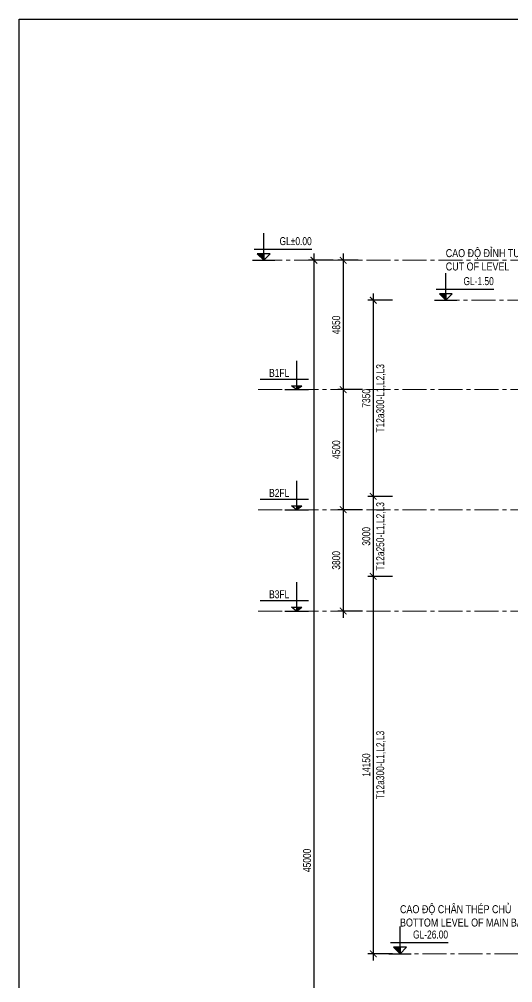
# Model space of a CAD drawing. Header units: millimetres. Extents: x 2746337 to 7547699, y -363432 to 15720.
# Drawn here: x 3576955 to 3595442, y -26997 to 9128 of the extents above; entities that cross this region are included whole.
import ezdxf
from ezdxf.enums import TextEntityAlignment as Align

# ---------------------------------------------------------------- set-up
doc = ezdxf.new("R2010")
doc.units = ezdxf.units.MM
doc.header["$LTSCALE"] = 1200
doc.header["$PDMODE"] = 3
doc.linetypes.add('CENTER2', pattern=[1.125, 0.75, -0.125, 0.125, -0.125])
for name, color, linetype in [('CDC.02.DIM', 1, 'Continuous'), ('CDC.06.TEXT', 2, 'Continuous'), ('CDC.10.HATCH', 251, 'Continuous')]:
    doc.layers.add(name, color=color, linetype=linetype)
for name, color, linetype, lineweight in [('ENOTE', 2, 'Continuous', 15), ('Grid line', 160, 'CENTER2', 5), ('K-THUOC', 1, 'Continuous', 18), ('TEXTVN', 2, 'Continuous', 20)]:
    doc.layers.add(name, color=color, linetype=linetype, lineweight=lineweight)
doc.styles.add('DB_Arial', font='arial.ttf', dxfattribs={"width": 0.8})
doc.styles.add('SMTEXT', font='arial.ttf', dxfattribs={"width": 0.75})
doc.dimstyles.new('BSV1-100', dxfattribs={"dimtxt": 300, "dimasz": 250, "dimexe": 200, "dimexo": 0, "dimgap": 108, "dimtad": 1, "dimdec": 0, "dimdsep": 46, "dimtxsty": 'SMTEXT', "dimblk": 'ARCHTICK', "dimcen": 100, "dimdle": 250, "dimclrd": 256, "dimclre": 256, "dimclrt": 1, "dimadec": 0, "dimazin": 0, "dimtfac": 1, "dimtdec": 0, "dimtix": 1, "dimtmove": 2, "dimatfit": 3, "dimfxl": 720, "dimfxlon": 1, "dimtolj": 1, "dimtzin": 0, "dimarcsym": 0})

# ---------------------------------------------------------------- blocks, each defined once
blk = doc.blocks.new('_ArchTick')
at = {"color": 0, "linetype": 'ByBlock', "const_width": 0.15}
blk.add_lwpolyline([(-0.5, -0.5), (0.5, 0.5)], dxfattribs=at)
blk = doc.blocks.new('*D2484')
at = {"layer": 'Defpoints', "color": 0, "transparency": 16777216}
for p in [(3587997, 90), (3589520, 90), (3589799, -44910)]:
    blk.add_point(p, dxfattribs=at)
at = {"layer": 'K-THUOC', "lineweight": -2, "transparency": 16777216}
for p, q in [((3588717, 90), (3587797, 90)), ((3587997, -45160), (3587997, 340)), ((3588717, -44910), (3587797, -44910))]:
    blk.add_line(p, q, dxfattribs=at)
at = {"layer": 'K-THUOC', "lineweight": -2, "transparency": 16777216, "xscale": 250, "yscale": 250, "zscale": 250}
for p, rotation in [((3587997, 90), 90), ((3587997, -44910), 270)]:
    blk.add_blockref('_ArchTick', p, dxfattribs=dict(at, rotation=rotation))
at = {"layer": 'K-THUOC', "color": 1, "transparency": 16777216, "insert": (3587736, -22410), "char_height": 300, "attachment_point": 5, "rotation": 90, "style": 'SMTEXT'}
blk.add_mtext('\\A1;45000', dxfattribs=at)
blk = doc.blocks.new('*D2485')
at = {"layer": 'Defpoints', "color": 0, "transparency": 16777216}
for p in [(3591718, -8760), (3590218, -11760), (3591754, -11760)]:
    blk.add_point(p, dxfattribs=at)
at = {"layer": 'K-THUOC', "lineweight": -2, "transparency": 16777216}
for p, q in [((3590218, -8510), (3590218, -12010)), ((3590938, -8760), (3590018, -8760)), ((3590938, -11760), (3590018, -11760))]:
    blk.add_line(p, q, dxfattribs=at)
at = {"layer": 'K-THUOC', "lineweight": -2, "transparency": 16777216, "xscale": 250, "yscale": 250, "zscale": 250}
for p, rotation in [((3590218, -8760), 90), ((3590218, -11760), 270)]:
    blk.add_blockref('_ArchTick', p, dxfattribs=dict(at, rotation=rotation))
at = {"layer": 'K-THUOC', "color": 1, "transparency": 16777216, "char_height": 300, "attachment_point": 5, "rotation": 90, "style": 'SMTEXT'}
for s, insert in [('\\A1;T12a250-L1,L2,L3', (3590506, -10260)), ('\\A1;3000', (3589956, -10260))]:
    blk.add_mtext(s, dxfattribs=dict(at, insert=insert))
blk = doc.blocks.new('*D2486')
at = {"layer": 'Defpoints', "color": 0, "transparency": 16777216}
for p in [(3591754, -11760), (3590218, -25910), (3594179, -25910)]:
    blk.add_point(p, dxfattribs=at)
at = {"layer": 'K-THUOC', "lineweight": -2, "transparency": 16777216}
for p, q in [((3590218, -11510), (3590218, -26160)), ((3590938, -11760), (3590018, -11760)), ((3590938, -25910), (3590018, -25910))]:
    blk.add_line(p, q, dxfattribs=at)
at = {"layer": 'K-THUOC', "lineweight": -2, "transparency": 16777216, "xscale": 250, "yscale": 250, "zscale": 250}
for p, rotation in [((3590218, -11760), 90), ((3590218, -25910), 270)]:
    blk.add_blockref('_ArchTick', p, dxfattribs=dict(at, rotation=rotation))
at = {"layer": 'K-THUOC', "color": 1, "transparency": 16777216, "char_height": 300, "attachment_point": 5, "rotation": 90, "style": 'SMTEXT'}
for s, insert in [('\\A1;T12a300-L1,L2,L3', (3590506, -18835)), ('\\A1;14150', (3589957, -18835))]:
    blk.add_mtext(s, dxfattribs=dict(at, insert=insert))
blk = doc.blocks.new('*D2487')
at = {"layer": 'Defpoints', "color": 0, "transparency": 16777216}
for p in [(3598941, -1410), (3590218, -8760), (3591718, -8760)]:
    blk.add_point(p, dxfattribs=at)
at = {"layer": 'K-THUOC', "lineweight": -2, "transparency": 16777216}
for p, q in [((3590938, -1410), (3590018, -1410)), ((3590218, -1160), (3590218, -9010)), ((3590938, -8760), (3590018, -8760))]:
    blk.add_line(p, q, dxfattribs=at)
at = {"layer": 'K-THUOC', "lineweight": -2, "transparency": 16777216, "xscale": 250, "yscale": 250, "zscale": 250}
for p, rotation in [((3590218, -1410), 90), ((3590218, -8760), 270)]:
    blk.add_blockref('_ArchTick', p, dxfattribs=dict(at, rotation=rotation))
at = {"layer": 'K-THUOC', "color": 1, "transparency": 16777216, "char_height": 300, "attachment_point": 5, "rotation": 90, "style": 'SMTEXT'}
for s, insert in [('\\A1;T12a300-L1,L2,L3', (3590506, -5085)), ('\\A1;7350', (3589956, -5085))]:
    blk.add_mtext(s, dxfattribs=dict(at, insert=insert))
blk = doc.blocks.new('tag_cd')
at = {"layer": 'CDC.10.HATCH'}
blk.add_hatch(color=256, dxfattribs=at).paths.add_polyline_path([(180, 240), (420, 0), (420, 240)])
at = {"layer": 'CDC.02.DIM'}
for points in [[(420, 240), (420, 0), (660, 240), (180, 240), (420, 0), (420, 1020)], [(60, 420), (2220, 420)], [(0, 0), (840, 0)]]:
    blk.add_lwpolyline(points, dxfattribs=at)
at = {"layer": 'CDC.06.TEXT', "ltscale": 0.5, "style": 'SMTEXT', "width": 0.75}
blk.add_attdef('CD', text='', height=300, dxfattribs=at).set_placement((2220, 570), align=Align.RIGHT)
blk = doc.blocks.new('*D2488')
at = {"layer": 'Defpoints', "color": 0, "transparency": 16777216}
for p in [(3589653, 90), (3589091, -4760), (3624204, -4760)]:
    blk.add_point(p, dxfattribs=at)
at = {"layer": 'K-THUOC', "lineweight": -2, "transparency": 16777216}
for p, q in [((3589653, 90), (3588891, 90)), ((3589091, 340), (3589091, -5010)), ((3589811, -4760), (3588891, -4760))]:
    blk.add_line(p, q, dxfattribs=at)
at = {"layer": 'K-THUOC', "lineweight": -2, "transparency": 16777216, "xscale": 250, "yscale": 250, "zscale": 250}
for p, rotation in [((3589091, 90), 90), ((3589091, -4760), 270)]:
    blk.add_blockref('_ArchTick', p, dxfattribs=dict(at, rotation=rotation))
at = {"layer": 'K-THUOC', "color": 1, "transparency": 16777216, "insert": (3588830, -2335), "char_height": 300, "attachment_point": 5, "rotation": 90, "style": 'SMTEXT'}
blk.add_mtext('\\A1;4850', dxfattribs=at)
blk = doc.blocks.new('*D2489')
at = {"layer": 'Defpoints', "color": 0, "transparency": 16777216}
for p in [(3624204, -4760), (3589091, -9260), (3624204, -9260)]:
    blk.add_point(p, dxfattribs=at)
at = {"layer": 'K-THUOC', "lineweight": -2, "transparency": 16777216}
for p, q in [((3589091, -4510), (3589091, -9510)), ((3589811, -4760), (3588891, -4760)), ((3589811, -9260), (3588891, -9260))]:
    blk.add_line(p, q, dxfattribs=at)
at = {"layer": 'K-THUOC', "lineweight": -2, "transparency": 16777216, "xscale": 250, "yscale": 250, "zscale": 250}
for p, rotation in [((3589091, -4760), 90), ((3589091, -9260), 270)]:
    blk.add_blockref('_ArchTick', p, dxfattribs=dict(at, rotation=rotation))
at = {"layer": 'K-THUOC', "color": 1, "transparency": 16777216, "insert": (3588830, -7010), "char_height": 300, "attachment_point": 5, "rotation": 90, "style": 'SMTEXT'}
blk.add_mtext('\\A1;4500', dxfattribs=at)
blk = doc.blocks.new('*D2490')
at = {"layer": 'Defpoints', "color": 0, "transparency": 16777216}
for p in [(3624204, -9260), (3589091, -13060), (3624204, -13060)]:
    blk.add_point(p, dxfattribs=at)
at = {"layer": 'K-THUOC', "lineweight": -2, "transparency": 16777216}
for p, q in [((3589091, -9010), (3589091, -13310)), ((3589811, -9260), (3588891, -9260)), ((3589811, -13060), (3588891, -13060))]:
    blk.add_line(p, q, dxfattribs=at)
at = {"layer": 'K-THUOC', "lineweight": -2, "transparency": 16777216, "xscale": 250, "yscale": 250, "zscale": 250}
for p, rotation in [((3589091, -9260), 90), ((3589091, -13060), 270)]:
    blk.add_blockref('_ArchTick', p, dxfattribs=dict(at, rotation=rotation))
at = {"layer": 'K-THUOC', "color": 1, "transparency": 16777216, "insert": (3588830, -11160), "char_height": 300, "attachment_point": 5, "rotation": 90, "style": 'SMTEXT'}
blk.add_mtext('\\A1;3800', dxfattribs=at)
blk = doc.blocks.new('A$Cf5debca8')
at = {"layer": 'CDC.02.DIM'}
blk.add_hatch(color=256, dxfattribs=at).paths.add_polyline_path([(-242, 146), (-438, 146), (-438, 0)])
for p, q in [((-438, 1084), (-438, 0)), ((-1809, 398), (0, 398)), ((-875, 0), (0, 0)), ((-438, 0), (-633, 146)), ((-633, 146), (-242, 146)), ((-438, 0), (-242, 146))]:
    blk.add_line(p, q, dxfattribs=at)
at = {"layer": 'CDC.06.TEXT', "style": 'SMTEXT', "width": 0.75}
blk.add_attdef('CD', (-1469, 478), '', height=300, dxfattribs=at)

msp = doc.modelspace()

# ---------------------------------------------------------------- linework, layer by layer
msp.add_lwpolyline([(3576955, 9128.3), (3738146.4, 9128.3), (3738146.4, -68024), (3576955, -68024)], close=True)
at = {"layer": 'Grid line', "color": 2}
for p, q in [((3585909.6, 90), (3656626, 90)), ((3585909.6, -4760), (3619933.8, -4760)), ((3585909.6, -9260), (3619933.8, -9260)), ((3585909.6, -13060), (3619933.8, -13060))]:
    msp.add_line(p, q, dxfattribs=at)
at = {"layer": 'Grid line'}
for p, q in [((3646095.7, -1410), (3593352.7, -1410)), ((3590708.8, -25910), (3657025.9, -25910))]:
    msp.add_line(p, q, dxfattribs=at)

# ---------------------------------------------------------------- block references
at = {"layer": 'CDC.06.TEXT'}
for p, values in [((3587785.2, -4760), {'CD': 'B1FL'}), ((3587785.2, -9260), {'CD': 'B2FL'}), ((3587785.2, -13060), {'CD': 'B3FL'})]:
    msp.add_blockref('A$Cf5debca8', p, dxfattribs=at).add_auto_attribs(values)
at = {"layer": 'ENOTE'}
for p, values in [((3585691.3, 90), {'CD': 'GL%%P0.00'}), ((3592512.7, -1410), {'CD': 'GL-1.50'}), ((3590799.2, -25910), {'CD': 'GL-26.00'})]:
    msp.add_blockref('tag_cd', p, dxfattribs=at).add_auto_attribs(values)

# ---------------------------------------------------------------- texts
at = {"layer": 'TEXTVN', "style": 'DB_Arial', "width": 0.8}
for s, p in [('CAO ĐỘ ĐỈNH TƯỜNG VÂY', (3592932.7, 210)), ('CUT OF LEVEL', (3592932.7, -290)), ('CAO ĐỘ CHÂN THÉP CHỦ', (3591219.2, -24390)), ('BOTTOM LEVEL OF MAIN BARS', (3591219.2, -24890))]:
    msp.add_text(s, height=300, dxfattribs=at).set_placement(p)

# ---------------------------------------------------------------- dimensions: what is measured, and where the dimension line sits
at = {"layer": 'K-THUOC'}
for base, p1, p2, picture, middle in [((3587997.4, 90), (3589798.6, -44910), (3589519.8, 90), '*D2484', (3587736.2, -22410)), ((3589090.8, -4760), (3589653.2, 90), (3624204, -4760), '*D2488', (3588829.7, -2335)), ((3589090.8, -9260), (3624204, -4760), (3624204, -9260), '*D2489', (3588829.7, -7010)), ((3589090.8, -13060), (3624204, -9260), (3624204, -13060), '*D2490', (3588829.6, -11160))]:
    dim = msp.add_linear_dim(base=base, p1=p1, p2=p2, angle=90, dimstyle='BSV1-100', dxfattribs=at)
    dim.commit()
    dim.dimension.update_dxf_attribs({"geometry": picture, "text_midpoint": middle})
for base, p1, p2, text, picture, middle in [((3590217.7, -8760), (3598941, -1410), (3591717.7, -8760), '<>\\XT12a300-L1,L2,L3', '*D2487', (3590217.7, -5085)), ((3590217.7, -11760), (3591717.7, -8760), (3591754.3, -11760), '<>\\XT12a250-L1,L2,L3', '*D2485', (3590217.7, -10260)), ((3590217.7, -25910), (3591754.3, -11760), (3594179.2, -25910), '<>\\XT12a300-L1,L2,L3', '*D2486', (3590217.7, -18835))]:
    dim = msp.add_linear_dim(base=base, p1=p1, p2=p2, angle=90, text=text, dimstyle='BSV1-100', dxfattribs=at)
    dim.commit()
    dim.dimension.update_dxf_attribs({"geometry": picture, "text_midpoint": middle})

doc.saveas('drawing.dxf')
